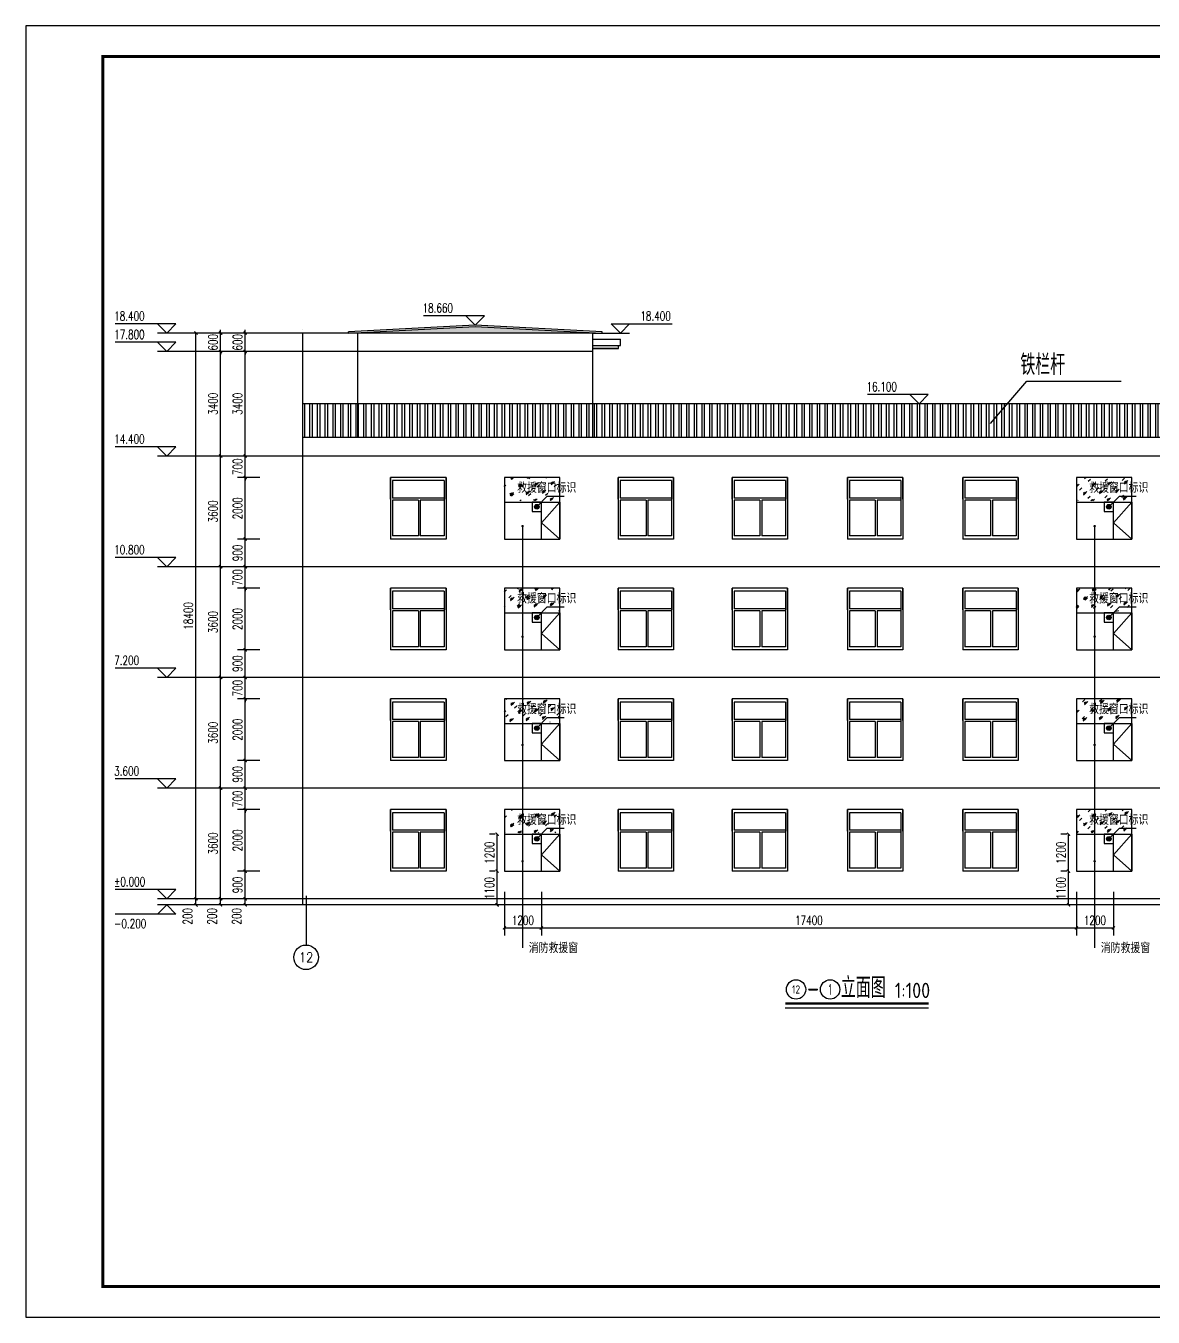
# Model space of a CAD drawing. Extents: x -522490 to 417652, y 450811 to 1108047.
# Drawn here: x 343352 to 380007, y 544707 to 586707 of the extents above; entities that cross this region are included whole.
import ezdxf
from ezdxf.enums import TextEntityAlignment as Align

# ---------------------------------------------------------------- set-up
doc = ezdxf.new("R2010")
doc.units = 0
doc.header["$LTSCALE"] = 1000
doc.header["$MEASUREMENT"] = 0
for name, color, linetype in [('AXIS', 3, 'Continuous'), ('AXIS_TEXT', 7, 'Continuous'), ('DIM_ELEV', 3, 'Continuous'), ('DIM_LEAD', 3, 'Continuous'), ('DIM_SYMB', 3, 'Continuous'), ('DOTE', 1, 'Continuous'), ('PUB_DIM', 3, 'Continuous'), ('PUB_TEXT', 7, 'Continuous'), ('PUB_TITLE', 4, 'Continuous')]:
    doc.layers.add(name, color=color, linetype=linetype)
doc.styles.add('_TCH_AXIS', font='COMPLEX', dxfattribs={"bigfont": 'GBCBIG'})
doc.styles.add('_TCH_DIM', font='SIMPLEX', dxfattribs={"bigfont": 'GBCBIG'})
doc.styles.add('_TCH_DIM_T3', font='SIMPLEX', dxfattribs={"width": 0.705882, "bigfont": 'GBCBIG'})
doc.styles.get("Standard").update_dxf_attribs({"font": 'gbenor.shx', "bigfont": 'gbcbig.shx'})
doc.dimstyles.new('_TCH_ARCH&&100', dxfattribs={"dimtxt": 297.5, "dimasz": 100, "dimexe": 250, "dimexo": 300, "dimgap": 100, "dimtad": 1, "dimdec": 0, "dimzin": 0, "dimdsep": 46, "dimtxsty": '_TCH_DIM_T3', "dimblk": 'ARCHTICK', "dimcen": 0.09, "dimclrt": 7, "dimazin": 2, "dimtfac": 1, "dimtdec": 0, "dimtix": 1, "dimtmove": 2, "dimatfit": 3, "dimfxl": 0, "dimtolj": 1, "dimtzin": 0, "dimarcsym": 0})

# ---------------------------------------------------------------- blocks, each defined once
blk = doc.blocks.new('1800c')
at = {"color": 4}
for p, q in [((254610, 94312), (256410, 94312)), ((254610, 94312), (254610, 92312)), ((254610, 93612), (254610, 94312)), ((254675, 94212), (256345, 94212)), ((254675, 94212), (254675, 92412)), ((256345, 94212), (256345, 93642)), ((256410, 94312), (256410, 92312)), ((256410, 93612), (256410, 94312)), ((254675, 93642), (256345, 93642)), ((254675, 93582), (255445, 93582)), ((255445, 93582), (255445, 92412)), ((255505, 93582), (256345, 93582)), ((255505, 93582), (255505, 92412)), ((256345, 93582), (256345, 92412)), ((254675, 92412), (255445, 92412)), ((255505, 92412), (256345, 92412)), ((254610, 92312), (256410, 92312))]:
    blk.add_line(p, q, dxfattribs=at)
blk = doc.blocks.new('UO9')
h = blk.add_hatch()
h.set_pattern_fill('玻璃1', color=256, scale=50, style=0)
h.set_pattern_definition([(45, (703483.34, 716934.87), (-244.9418, 244.9418), [112, -288]), (45, (703531.34, 716954.87), (-244.9418, 244.9418), [48, -352]), (45, (703483.34, 716954.87), (-244.9418, 244.9418), [80, -320]), (45, (703507.34, 716934.87), (268.70058, -268.70058), [100, -300]), (45, (703483.34, 716914.87), (-244.9418, 244.9418), [160, -240]), (45, (703483.34, 716974.87), (-244.9418, 244.9418), [40, -360])])
h.paths.add_polyline_path([(383648, 537281), (381848, 537281), (381848, 537152), (381848, 536981), (381848, 536531), (383648, 536531)])
h = blk.add_hatch(color=256)
edge = h.paths.add_edge_path()
edge.add_arc((382900, 536331), 75, 0, 360)
h = blk.add_hatch(color=256)
edge = h.paths.add_edge_path()
edge.add_arc((382900, 536331), 75, 0, 360)
for p, q in [((381848, 536481), (383648, 536481)), ((383048, 535281), (383048, 536481)), ((383648, 536481), (383648, 535281))]:
    blk.add_line(p, q)
for points in [[(381848, 537281), (381848, 535281), (383648, 535281), (383648, 537281), (381848, 537281)], [(382750, 536481), (382750, 536181), (383050, 536181), (383050, 536481), (382750, 536481)], [(382750, 536481), (382750, 536181), (383050, 536181), (383050, 536481), (382750, 536481)], [(383648, 536481), (383048, 535806), (383648, 535281)]]:
    blk.add_lwpolyline(points)
blk.add_circle((382900, 536331), 75)
blk.add_circle((382900, 536331), 75)
at = {"layer": 'DIM_LEAD', "const_width": 20}
blk.add_lwpolyline([(382922, 536313, 1), (382936, 536327, 1)], format="xyb", close=True, dxfattribs=at)
blk = doc.blocks.new('_ArchTick')
at = {"color": 0, "linetype": 'ByBlock', "const_width": 0.4}
blk.add_lwpolyline([(-0.5, -0.5), (0.5, 0.5)], dxfattribs=at)
blk = doc.blocks.new('*D104')
at = {"layer": 'Defpoints', "color": 0}
for p in [(377257, 560415), (377496, 560415), (377496, 559215)]:
    blk.add_point(p, dxfattribs=at)
at = {"layer": 'PUB_DIM', "color": 0, "lineweight": -2}
for p, q in [((377196, 560415), (377007, 560415)), ((377257, 559215), (377257, 560415)), ((377196, 559215), (377007, 559215))]:
    blk.add_line(p, q, dxfattribs=at)
at = {"layer": 'PUB_DIM', "color": 0, "lineweight": -2, "xscale": 100, "yscale": 100, "zscale": 100}
for p, rotation in [((377257, 560415), 90), ((377257, 559215), 270)]:
    blk.add_blockref('_ArchTick', p, dxfattribs=dict(at, rotation=rotation))
at = {"layer": 'PUB_DIM', "color": 7, "insert": (377008, 559815), "char_height": 297.5, "attachment_point": 5, "rotation": 90, "style": '_TCH_DIM_T3'}
blk.add_mtext('\\A1;1200', dxfattribs=at)
blk = doc.blocks.new('*D105')
at = {"layer": 'Defpoints', "color": 0}
for p in [(377257, 559215), (377496, 559215), (377496, 558115)]:
    blk.add_point(p, dxfattribs=at)
at = {"layer": 'PUB_DIM', "color": 0, "lineweight": -2}
for p, q in [((377196, 559215), (377007, 559215)), ((377257, 558115), (377257, 559215)), ((377196, 558115), (377007, 558115))]:
    blk.add_line(p, q, dxfattribs=at)
at = {"layer": 'PUB_DIM', "color": 0, "lineweight": -2, "xscale": 100, "yscale": 100, "zscale": 100}
for p, rotation in [((377257, 559215), 90), ((377257, 558115), 270)]:
    blk.add_blockref('_ArchTick', p, dxfattribs=dict(at, rotation=rotation))
at = {"layer": 'PUB_DIM', "color": 7, "insert": (377008, 558665), "char_height": 297.5, "attachment_point": 5, "rotation": 90, "style": '_TCH_DIM_T3'}
blk.add_mtext('\\A1;1100', dxfattribs=at)
blk = doc.blocks.new('*D106')
at = {"layer": 'Defpoints', "color": 0}
for p in [(358676, 560415), (358914, 560415), (358914, 559215)]:
    blk.add_point(p, dxfattribs=at)
at = {"layer": 'PUB_DIM', "color": 0, "lineweight": -2}
for p, q in [((358614, 560415), (358426, 560415)), ((358676, 559215), (358676, 560415)), ((358614, 559215), (358426, 559215))]:
    blk.add_line(p, q, dxfattribs=at)
at = {"layer": 'PUB_DIM', "color": 0, "lineweight": -2, "xscale": 100, "yscale": 100, "zscale": 100}
for p, rotation in [((358676, 560415), 90), ((358676, 559215), 270)]:
    blk.add_blockref('_ArchTick', p, dxfattribs=dict(at, rotation=rotation))
at = {"layer": 'PUB_DIM', "color": 7, "insert": (358427, 559815), "char_height": 297.5, "attachment_point": 5, "rotation": 90, "style": '_TCH_DIM_T3'}
blk.add_mtext('\\A1;1200', dxfattribs=at)
blk = doc.blocks.new('*D107')
at = {"layer": 'Defpoints', "color": 0}
for p in [(358676, 559215), (358914, 559215), (358914, 558115)]:
    blk.add_point(p, dxfattribs=at)
at = {"layer": 'PUB_DIM', "color": 0, "lineweight": -2}
for p, q in [((358614, 559215), (358426, 559215)), ((358676, 558115), (358676, 559215)), ((358614, 558115), (358426, 558115))]:
    blk.add_line(p, q, dxfattribs=at)
at = {"layer": 'PUB_DIM', "color": 0, "lineweight": -2, "xscale": 100, "yscale": 100, "zscale": 100}
for p, rotation in [((358676, 559215), 90), ((358676, 558115), 270)]:
    blk.add_blockref('_ArchTick', p, dxfattribs=dict(at, rotation=rotation))
at = {"layer": 'PUB_DIM', "color": 7, "insert": (358427, 558665), "char_height": 297.5, "attachment_point": 5, "rotation": 90, "style": '_TCH_DIM_T3'}
blk.add_mtext('\\A1;1100', dxfattribs=at)
blk = doc.blocks.new('*D108')
at = {"layer": 'Defpoints', "color": 0}
for p in [(358914, 558840), (360114, 558840), (360114, 557367)]:
    blk.add_point(p, dxfattribs=at)
at = {"layer": 'PUB_DIM', "color": 0, "lineweight": -2}
for p, q in [((358914, 558540), (358914, 557117)), ((360114, 558540), (360114, 557117)), ((358914, 557367), (360114, 557367))]:
    blk.add_line(p, q, dxfattribs=at)
at = {"layer": 'PUB_DIM', "color": 0, "lineweight": -2, "xscale": 100, "yscale": 100, "zscale": 100, "rotation": 180}
blk.add_blockref('_ArchTick', (358914, 557367), dxfattribs=at)
at = {"layer": 'PUB_DIM', "color": 0, "lineweight": -2, "xscale": 100, "yscale": 100, "zscale": 100}
blk.add_blockref('_ArchTick', (360114, 557367), dxfattribs=at)
at = {"layer": 'PUB_DIM', "color": 7, "insert": (359514, 557615), "char_height": 297.5, "attachment_point": 5, "style": '_TCH_DIM_T3'}
blk.add_mtext('\\A1;1200', dxfattribs=at)
blk = doc.blocks.new('*D109')
at = {"layer": 'Defpoints', "color": 0}
for p in [(360114, 558840), (377514, 558840), (377514, 557367)]:
    blk.add_point(p, dxfattribs=at)
at = {"layer": 'PUB_DIM', "color": 0, "lineweight": -2}
for p, q in [((360114, 558540), (360114, 557117)), ((377514, 558540), (377514, 557117)), ((360114, 557367), (377514, 557367))]:
    blk.add_line(p, q, dxfattribs=at)
at = {"layer": 'PUB_DIM', "color": 0, "lineweight": -2, "xscale": 100, "yscale": 100, "zscale": 100, "rotation": 180}
blk.add_blockref('_ArchTick', (360114, 557367), dxfattribs=at)
at = {"layer": 'PUB_DIM', "color": 0, "lineweight": -2, "xscale": 100, "yscale": 100, "zscale": 100}
blk.add_blockref('_ArchTick', (377514, 557367), dxfattribs=at)
at = {"layer": 'PUB_DIM', "color": 7, "insert": (368814, 557615), "char_height": 297.5, "attachment_point": 5, "style": '_TCH_DIM_T3'}
blk.add_mtext('\\A1;17400', dxfattribs=at)
blk = doc.blocks.new('*D110')
at = {"layer": 'Defpoints', "color": 0}
for p in [(377514, 558840), (378714, 558840), (378714, 557367)]:
    blk.add_point(p, dxfattribs=at)
at = {"layer": 'PUB_DIM', "color": 0, "lineweight": -2}
for p, q in [((377514, 558540), (377514, 557117)), ((378714, 558540), (378714, 557117)), ((377514, 557367), (378714, 557367))]:
    blk.add_line(p, q, dxfattribs=at)
at = {"layer": 'PUB_DIM', "color": 0, "lineweight": -2, "xscale": 100, "yscale": 100, "zscale": 100, "rotation": 180}
blk.add_blockref('_ArchTick', (377514, 557367), dxfattribs=at)
at = {"layer": 'PUB_DIM', "color": 0, "lineweight": -2, "xscale": 100, "yscale": 100, "zscale": 100}
blk.add_blockref('_ArchTick', (378714, 557367), dxfattribs=at)
at = {"layer": 'PUB_DIM', "color": 7, "insert": (378114, 557615), "char_height": 297.5, "attachment_point": 5, "style": '_TCH_DIM_T3'}
blk.add_mtext('\\A1;1200', dxfattribs=at)
blk = doc.blocks.new('*D227')
at = {"layer": 'Defpoints', "color": 0}
for p in [(350485, 558315), (351265, 558315), (351265, 558115)]:
    blk.add_point(p, dxfattribs=at)
at = {"layer": 'PUB_DIM', "color": 0, "lineweight": -2}
for p, q in [((350965, 558315), (350235, 558315)), ((350485, 558115), (350485, 558315)), ((350965, 558115), (350235, 558115))]:
    blk.add_line(p, q, dxfattribs=at)
at = {"layer": 'PUB_DIM', "color": 0, "lineweight": -2, "xscale": 100, "yscale": 100, "zscale": 100}
for p, rotation in [((350485, 558315), 90), ((350485, 558115), 270)]:
    blk.add_blockref('_ArchTick', p, dxfattribs=dict(at, rotation=rotation))
at = {"layer": 'PUB_DIM', "color": 7, "insert": (350210, 557745), "char_height": 297.5, "attachment_point": 5, "rotation": 90, "style": '_TCH_DIM_T3'}
blk.add_mtext('\\A1;200', dxfattribs=at)
blk = doc.blocks.new('*D228')
at = {"layer": 'Defpoints', "color": 0}
for p in [(350485, 559215), (351265, 559215), (351265, 558315)]:
    blk.add_point(p, dxfattribs=at)
at = {"layer": 'PUB_DIM', "color": 0, "lineweight": -2}
for p, q in [((350965, 559215), (350235, 559215)), ((350485, 558315), (350485, 559215)), ((350965, 558315), (350235, 558315))]:
    blk.add_line(p, q, dxfattribs=at)
at = {"layer": 'PUB_DIM', "color": 0, "lineweight": -2, "xscale": 100, "yscale": 100, "zscale": 100}
for p, rotation in [((350485, 559215), 90), ((350485, 558315), 270)]:
    blk.add_blockref('_ArchTick', p, dxfattribs=dict(at, rotation=rotation))
at = {"layer": 'PUB_DIM', "color": 7, "insert": (350236, 558765), "char_height": 297.5, "attachment_point": 5, "rotation": 90, "style": '_TCH_DIM_T3'}
blk.add_mtext('\\A1;900', dxfattribs=at)
blk = doc.blocks.new('*D229')
at = {"layer": 'Defpoints', "color": 0}
for p in [(350485, 561215), (351265, 561215), (351265, 559215)]:
    blk.add_point(p, dxfattribs=at)
at = {"layer": 'PUB_DIM', "color": 0, "lineweight": -2}
for p, q in [((350965, 561215), (350235, 561215)), ((350485, 559215), (350485, 561215)), ((350965, 559215), (350235, 559215))]:
    blk.add_line(p, q, dxfattribs=at)
at = {"layer": 'PUB_DIM', "color": 0, "lineweight": -2, "xscale": 100, "yscale": 100, "zscale": 100}
for p, rotation in [((350485, 561215), 90), ((350485, 559215), 270)]:
    blk.add_blockref('_ArchTick', p, dxfattribs=dict(at, rotation=rotation))
at = {"layer": 'PUB_DIM', "color": 7, "insert": (350236, 560215), "char_height": 297.5, "attachment_point": 5, "rotation": 90, "style": '_TCH_DIM_T3'}
blk.add_mtext('\\A1;2000', dxfattribs=at)
blk = doc.blocks.new('*D230')
at = {"layer": 'Defpoints', "color": 0}
for p in [(350485, 561915), (351265, 561915), (351265, 561215)]:
    blk.add_point(p, dxfattribs=at)
at = {"layer": 'PUB_DIM', "color": 0, "lineweight": -2}
for p, q in [((350485, 561915), (350485, 562015)), ((350965, 561915), (350235, 561915)), ((350485, 561215), (350485, 561915)), ((350965, 561215), (350235, 561215)), ((350485, 561215), (350485, 561115))]:
    blk.add_line(p, q, dxfattribs=at)
at = {"layer": 'PUB_DIM', "color": 0, "lineweight": -2, "xscale": 100, "yscale": 100, "zscale": 100}
for p, rotation in [((350485, 561915), 270), ((350485, 561215), 90)]:
    blk.add_blockref('_ArchTick', p, dxfattribs=dict(at, rotation=rotation))
at = {"layer": 'PUB_DIM', "color": 7, "insert": (350236, 561565), "char_height": 297.5, "attachment_point": 5, "rotation": 90, "style": '_TCH_DIM_T3'}
blk.add_mtext('\\A1;700', dxfattribs=at)
blk = doc.blocks.new('*D231')
at = {"layer": 'Defpoints', "color": 0}
for p in [(350485, 562815), (351265, 562815), (351265, 561915)]:
    blk.add_point(p, dxfattribs=at)
at = {"layer": 'PUB_DIM', "color": 0, "lineweight": -2}
for p, q in [((350965, 562815), (350235, 562815)), ((350485, 561915), (350485, 562815)), ((350965, 561915), (350235, 561915))]:
    blk.add_line(p, q, dxfattribs=at)
at = {"layer": 'PUB_DIM', "color": 0, "lineweight": -2, "xscale": 100, "yscale": 100, "zscale": 100}
for p, rotation in [((350485, 562815), 90), ((350485, 561915), 270)]:
    blk.add_blockref('_ArchTick', p, dxfattribs=dict(at, rotation=rotation))
at = {"layer": 'PUB_DIM', "color": 7, "insert": (350236, 562365), "char_height": 297.5, "attachment_point": 5, "rotation": 90, "style": '_TCH_DIM_T3'}
blk.add_mtext('\\A1;900', dxfattribs=at)
blk = doc.blocks.new('*D232')
at = {"layer": 'Defpoints', "color": 0}
for p in [(350485, 564815), (351265, 564815), (351265, 562815)]:
    blk.add_point(p, dxfattribs=at)
at = {"layer": 'PUB_DIM', "color": 0, "lineweight": -2}
for p, q in [((350965, 564815), (350235, 564815)), ((350485, 562815), (350485, 564815)), ((350965, 562815), (350235, 562815))]:
    blk.add_line(p, q, dxfattribs=at)
at = {"layer": 'PUB_DIM', "color": 0, "lineweight": -2, "xscale": 100, "yscale": 100, "zscale": 100}
for p, rotation in [((350485, 564815), 90), ((350485, 562815), 270)]:
    blk.add_blockref('_ArchTick', p, dxfattribs=dict(at, rotation=rotation))
at = {"layer": 'PUB_DIM', "color": 7, "insert": (350236, 563815), "char_height": 297.5, "attachment_point": 5, "rotation": 90, "style": '_TCH_DIM_T3'}
blk.add_mtext('\\A1;2000', dxfattribs=at)
blk = doc.blocks.new('*D233')
at = {"layer": 'Defpoints', "color": 0}
for p in [(350485, 565515), (351265, 565515), (351265, 564815)]:
    blk.add_point(p, dxfattribs=at)
at = {"layer": 'PUB_DIM', "color": 0, "lineweight": -2}
for p, q in [((350965, 565515), (350235, 565515)), ((350485, 565515), (350485, 565615)), ((350485, 564815), (350485, 565515)), ((350965, 564815), (350235, 564815)), ((350485, 564815), (350485, 564715))]:
    blk.add_line(p, q, dxfattribs=at)
at = {"layer": 'PUB_DIM', "color": 0, "lineweight": -2, "xscale": 100, "yscale": 100, "zscale": 100}
for p, rotation in [((350485, 565515), 270), ((350485, 564815), 90)]:
    blk.add_blockref('_ArchTick', p, dxfattribs=dict(at, rotation=rotation))
at = {"layer": 'PUB_DIM', "color": 7, "insert": (350236, 565165), "char_height": 297.5, "attachment_point": 5, "rotation": 90, "style": '_TCH_DIM_T3'}
blk.add_mtext('\\A1;700', dxfattribs=at)
blk = doc.blocks.new('*D234')
at = {"layer": 'Defpoints', "color": 0}
for p in [(350485, 566415), (351265, 566415), (351265, 565515)]:
    blk.add_point(p, dxfattribs=at)
at = {"layer": 'PUB_DIM', "color": 0, "lineweight": -2}
for p, q in [((350965, 566415), (350235, 566415)), ((350485, 565515), (350485, 566415)), ((350965, 565515), (350235, 565515))]:
    blk.add_line(p, q, dxfattribs=at)
at = {"layer": 'PUB_DIM', "color": 0, "lineweight": -2, "xscale": 100, "yscale": 100, "zscale": 100}
for p, rotation in [((350485, 566415), 90), ((350485, 565515), 270)]:
    blk.add_blockref('_ArchTick', p, dxfattribs=dict(at, rotation=rotation))
at = {"layer": 'PUB_DIM', "color": 7, "insert": (350236, 565965), "char_height": 297.5, "attachment_point": 5, "rotation": 90, "style": '_TCH_DIM_T3'}
blk.add_mtext('\\A1;900', dxfattribs=at)
blk = doc.blocks.new('*D235')
at = {"layer": 'Defpoints', "color": 0}
for p in [(350485, 568415), (351265, 568415), (351265, 566415)]:
    blk.add_point(p, dxfattribs=at)
at = {"layer": 'PUB_DIM', "color": 0, "lineweight": -2}
for p, q in [((350965, 568415), (350235, 568415)), ((350485, 566415), (350485, 568415)), ((350965, 566415), (350235, 566415))]:
    blk.add_line(p, q, dxfattribs=at)
at = {"layer": 'PUB_DIM', "color": 0, "lineweight": -2, "xscale": 100, "yscale": 100, "zscale": 100}
for p, rotation in [((350485, 568415), 90), ((350485, 566415), 270)]:
    blk.add_blockref('_ArchTick', p, dxfattribs=dict(at, rotation=rotation))
at = {"layer": 'PUB_DIM', "color": 7, "insert": (350236, 567415), "char_height": 297.5, "attachment_point": 5, "rotation": 90, "style": '_TCH_DIM_T3'}
blk.add_mtext('\\A1;2000', dxfattribs=at)
blk = doc.blocks.new('*D236')
at = {"layer": 'Defpoints', "color": 0}
for p in [(350485, 569115), (351265, 569115), (351265, 568415)]:
    blk.add_point(p, dxfattribs=at)
at = {"layer": 'PUB_DIM', "color": 0, "lineweight": -2}
for p, q in [((350965, 569115), (350235, 569115)), ((350485, 569115), (350485, 569215)), ((350485, 568415), (350485, 569115)), ((350965, 568415), (350235, 568415)), ((350485, 568415), (350485, 568315))]:
    blk.add_line(p, q, dxfattribs=at)
at = {"layer": 'PUB_DIM', "color": 0, "lineweight": -2, "xscale": 100, "yscale": 100, "zscale": 100}
for p, rotation in [((350485, 569115), 270), ((350485, 568415), 90)]:
    blk.add_blockref('_ArchTick', p, dxfattribs=dict(at, rotation=rotation))
at = {"layer": 'PUB_DIM', "color": 7, "insert": (350236, 568765), "char_height": 297.5, "attachment_point": 5, "rotation": 90, "style": '_TCH_DIM_T3'}
blk.add_mtext('\\A1;700', dxfattribs=at)
blk = doc.blocks.new('*D237')
at = {"layer": 'Defpoints', "color": 0}
for p in [(350485, 570015), (351265, 570015), (351265, 569115)]:
    blk.add_point(p, dxfattribs=at)
at = {"layer": 'PUB_DIM', "color": 0, "lineweight": -2}
for p, q in [((350965, 570015), (350235, 570015)), ((350485, 569115), (350485, 570015)), ((350965, 569115), (350235, 569115))]:
    blk.add_line(p, q, dxfattribs=at)
at = {"layer": 'PUB_DIM', "color": 0, "lineweight": -2, "xscale": 100, "yscale": 100, "zscale": 100}
for p, rotation in [((350485, 570015), 90), ((350485, 569115), 270)]:
    blk.add_blockref('_ArchTick', p, dxfattribs=dict(at, rotation=rotation))
at = {"layer": 'PUB_DIM', "color": 7, "insert": (350236, 569565), "char_height": 297.5, "attachment_point": 5, "rotation": 90, "style": '_TCH_DIM_T3'}
blk.add_mtext('\\A1;900', dxfattribs=at)
blk = doc.blocks.new('*D238')
at = {"layer": 'Defpoints', "color": 0}
for p in [(350485, 572015), (351265, 572015), (351265, 570015)]:
    blk.add_point(p, dxfattribs=at)
at = {"layer": 'PUB_DIM', "color": 0, "lineweight": -2}
for p, q in [((350965, 572015), (350235, 572015)), ((350485, 570015), (350485, 572015)), ((350965, 570015), (350235, 570015))]:
    blk.add_line(p, q, dxfattribs=at)
at = {"layer": 'PUB_DIM', "color": 0, "lineweight": -2, "xscale": 100, "yscale": 100, "zscale": 100}
for p, rotation in [((350485, 572015), 90), ((350485, 570015), 270)]:
    blk.add_blockref('_ArchTick', p, dxfattribs=dict(at, rotation=rotation))
at = {"layer": 'PUB_DIM', "color": 7, "insert": (350236, 571015), "char_height": 297.5, "attachment_point": 5, "rotation": 90, "style": '_TCH_DIM_T3'}
blk.add_mtext('\\A1;2000', dxfattribs=at)
blk = doc.blocks.new('*D239')
at = {"layer": 'Defpoints', "color": 0}
for p in [(350485, 572715), (351265, 572715), (351265, 572015)]:
    blk.add_point(p, dxfattribs=at)
at = {"layer": 'PUB_DIM', "color": 0, "lineweight": -2}
for p, q in [((350965, 572715), (350235, 572715)), ((350485, 572715), (350485, 572815)), ((350485, 572015), (350485, 572715)), ((350965, 572015), (350235, 572015)), ((350485, 572015), (350485, 571915))]:
    blk.add_line(p, q, dxfattribs=at)
at = {"layer": 'PUB_DIM', "color": 0, "lineweight": -2, "xscale": 100, "yscale": 100, "zscale": 100}
for p, rotation in [((350485, 572715), 270), ((350485, 572015), 90)]:
    blk.add_blockref('_ArchTick', p, dxfattribs=dict(at, rotation=rotation))
at = {"layer": 'PUB_DIM', "color": 7, "insert": (350236, 572365), "char_height": 297.5, "attachment_point": 5, "rotation": 90, "style": '_TCH_DIM_T3'}
blk.add_mtext('\\A1;700', dxfattribs=at)
blk = doc.blocks.new('*D240')
at = {"layer": 'Defpoints', "color": 0}
for p in [(350485, 576115), (351265, 576115), (351265, 572715)]:
    blk.add_point(p, dxfattribs=at)
at = {"layer": 'PUB_DIM', "color": 0, "lineweight": -2}
for p, q in [((350965, 576115), (350235, 576115)), ((350485, 572715), (350485, 576115)), ((350965, 572715), (350235, 572715))]:
    blk.add_line(p, q, dxfattribs=at)
at = {"layer": 'PUB_DIM', "color": 0, "lineweight": -2, "xscale": 100, "yscale": 100, "zscale": 100}
for p, rotation in [((350485, 576115), 90), ((350485, 572715), 270)]:
    blk.add_blockref('_ArchTick', p, dxfattribs=dict(at, rotation=rotation))
at = {"layer": 'PUB_DIM', "color": 7, "insert": (350236, 574415), "char_height": 297.5, "attachment_point": 5, "rotation": 90, "style": '_TCH_DIM_T3'}
blk.add_mtext('\\A1;3400', dxfattribs=at)
blk = doc.blocks.new('*D241')
at = {"layer": 'Defpoints', "color": 0}
for p in [(350485, 576715), (351265, 576715), (351265, 576115)]:
    blk.add_point(p, dxfattribs=at)
at = {"layer": 'PUB_DIM', "color": 0, "lineweight": -2}
for p, q in [((350965, 576715), (350235, 576715)), ((350485, 576715), (350485, 576815)), ((350485, 576115), (350485, 576715)), ((350965, 576115), (350235, 576115)), ((350485, 576115), (350485, 576015))]:
    blk.add_line(p, q, dxfattribs=at)
at = {"layer": 'PUB_DIM', "color": 0, "lineweight": -2, "xscale": 100, "yscale": 100, "zscale": 100}
for p, rotation in [((350485, 576715), 270), ((350485, 576115), 90)]:
    blk.add_blockref('_ArchTick', p, dxfattribs=dict(at, rotation=rotation))
at = {"layer": 'PUB_DIM', "color": 7, "insert": (350236, 576415), "char_height": 297.5, "attachment_point": 5, "rotation": 90, "style": '_TCH_DIM_T3'}
blk.add_mtext('\\A1;600', dxfattribs=at)
blk = doc.blocks.new('*D856')
at = {"layer": 'Defpoints', "color": 0}
for p in [(348885, 558315), (350465, 558315), (350465, 558115)]:
    blk.add_point(p, dxfattribs=at)
at = {"layer": 'PUB_DIM', "color": 0, "lineweight": -2}
for p, q in [((350165, 558315), (348635, 558315)), ((348885, 558115), (348885, 558315)), ((350165, 558115), (348635, 558115))]:
    blk.add_line(p, q, dxfattribs=at)
at = {"layer": 'PUB_DIM', "color": 0, "lineweight": -2, "xscale": 100, "yscale": 100, "zscale": 100}
for p, rotation in [((348885, 558315), 90), ((348885, 558115), 270)]:
    blk.add_blockref('_ArchTick', p, dxfattribs=dict(at, rotation=rotation))
at = {"layer": 'PUB_DIM', "color": 7, "insert": (348610, 557745), "char_height": 297.5, "attachment_point": 5, "rotation": 90, "style": '_TCH_DIM_T3'}
blk.add_mtext('\\A1;200', dxfattribs=at)
blk = doc.blocks.new('*D857')
at = {"layer": 'Defpoints', "color": 0}
for p in [(348885, 576715), (350465, 576715), (350465, 558315)]:
    blk.add_point(p, dxfattribs=at)
at = {"layer": 'PUB_DIM', "color": 0, "lineweight": -2}
for p, q in [((350165, 576715), (348635, 576715)), ((348885, 558315), (348885, 576715)), ((350165, 558315), (348635, 558315))]:
    blk.add_line(p, q, dxfattribs=at)
at = {"layer": 'PUB_DIM', "color": 0, "lineweight": -2, "xscale": 100, "yscale": 100, "zscale": 100}
for p, rotation in [((348885, 576715), 90), ((348885, 558315), 270)]:
    blk.add_blockref('_ArchTick', p, dxfattribs=dict(at, rotation=rotation))
at = {"layer": 'PUB_DIM', "color": 7, "insert": (348636, 567515), "char_height": 297.5, "attachment_point": 5, "rotation": 90, "style": '_TCH_DIM_T3'}
blk.add_mtext('\\A1;18400', dxfattribs=at)
blk = doc.blocks.new('*D858')
at = {"layer": 'Defpoints', "color": 0}
for p in [(349685, 558315), (351265, 558315), (351265, 558115)]:
    blk.add_point(p, dxfattribs=at)
at = {"layer": 'PUB_DIM', "color": 0, "lineweight": -2}
for p, q in [((350965, 558315), (349435, 558315)), ((349685, 558115), (349685, 558315)), ((350965, 558115), (349435, 558115))]:
    blk.add_line(p, q, dxfattribs=at)
at = {"layer": 'PUB_DIM', "color": 0, "lineweight": -2, "xscale": 100, "yscale": 100, "zscale": 100}
for p, rotation in [((349685, 558315), 90), ((349685, 558115), 270)]:
    blk.add_blockref('_ArchTick', p, dxfattribs=dict(at, rotation=rotation))
at = {"layer": 'PUB_DIM', "color": 7, "insert": (349410, 557745), "char_height": 297.5, "attachment_point": 5, "rotation": 90, "style": '_TCH_DIM_T3'}
blk.add_mtext('\\A1;200', dxfattribs=at)
blk = doc.blocks.new('*D859')
at = {"layer": 'Defpoints', "color": 0}
for p in [(349685, 561915), (351265, 561915), (351265, 558315)]:
    blk.add_point(p, dxfattribs=at)
at = {"layer": 'PUB_DIM', "color": 0, "lineweight": -2}
for p, q in [((350965, 561915), (349435, 561915)), ((349685, 558315), (349685, 561915)), ((350965, 558315), (349435, 558315))]:
    blk.add_line(p, q, dxfattribs=at)
at = {"layer": 'PUB_DIM', "color": 0, "lineweight": -2, "xscale": 100, "yscale": 100, "zscale": 100}
for p, rotation in [((349685, 561915), 90), ((349685, 558315), 270)]:
    blk.add_blockref('_ArchTick', p, dxfattribs=dict(at, rotation=rotation))
at = {"layer": 'PUB_DIM', "color": 7, "insert": (349436, 560115), "char_height": 297.5, "attachment_point": 5, "rotation": 90, "style": '_TCH_DIM_T3'}
blk.add_mtext('\\A1;3600', dxfattribs=at)
blk = doc.blocks.new('*D860')
at = {"layer": 'Defpoints', "color": 0}
for p in [(349685, 565515), (351265, 565515), (351265, 561915)]:
    blk.add_point(p, dxfattribs=at)
at = {"layer": 'PUB_DIM', "color": 0, "lineweight": -2}
for p, q in [((350965, 565515), (349435, 565515)), ((349685, 561915), (349685, 565515)), ((350965, 561915), (349435, 561915))]:
    blk.add_line(p, q, dxfattribs=at)
at = {"layer": 'PUB_DIM', "color": 0, "lineweight": -2, "xscale": 100, "yscale": 100, "zscale": 100}
for p, rotation in [((349685, 565515), 90), ((349685, 561915), 270)]:
    blk.add_blockref('_ArchTick', p, dxfattribs=dict(at, rotation=rotation))
at = {"layer": 'PUB_DIM', "color": 7, "insert": (349436, 563715), "char_height": 297.5, "attachment_point": 5, "rotation": 90, "style": '_TCH_DIM_T3'}
blk.add_mtext('\\A1;3600', dxfattribs=at)
blk = doc.blocks.new('*D861')
at = {"layer": 'Defpoints', "color": 0}
for p in [(349685, 569115), (351265, 569115), (351265, 565515)]:
    blk.add_point(p, dxfattribs=at)
at = {"layer": 'PUB_DIM', "color": 0, "lineweight": -2}
for p, q in [((350965, 569115), (349435, 569115)), ((349685, 565515), (349685, 569115)), ((350965, 565515), (349435, 565515))]:
    blk.add_line(p, q, dxfattribs=at)
at = {"layer": 'PUB_DIM', "color": 0, "lineweight": -2, "xscale": 100, "yscale": 100, "zscale": 100}
for p, rotation in [((349685, 569115), 90), ((349685, 565515), 270)]:
    blk.add_blockref('_ArchTick', p, dxfattribs=dict(at, rotation=rotation))
at = {"layer": 'PUB_DIM', "color": 7, "insert": (349436, 567315), "char_height": 297.5, "attachment_point": 5, "rotation": 90, "style": '_TCH_DIM_T3'}
blk.add_mtext('\\A1;3600', dxfattribs=at)
blk = doc.blocks.new('*D862')
at = {"layer": 'Defpoints', "color": 0}
for p in [(349685, 572715), (351265, 572715), (351265, 569115)]:
    blk.add_point(p, dxfattribs=at)
at = {"layer": 'PUB_DIM', "color": 0, "lineweight": -2}
for p, q in [((350965, 572715), (349435, 572715)), ((349685, 569115), (349685, 572715)), ((350965, 569115), (349435, 569115))]:
    blk.add_line(p, q, dxfattribs=at)
at = {"layer": 'PUB_DIM', "color": 0, "lineweight": -2, "xscale": 100, "yscale": 100, "zscale": 100}
for p, rotation in [((349685, 572715), 90), ((349685, 569115), 270)]:
    blk.add_blockref('_ArchTick', p, dxfattribs=dict(at, rotation=rotation))
at = {"layer": 'PUB_DIM', "color": 7, "insert": (349436, 570915), "char_height": 297.5, "attachment_point": 5, "rotation": 90, "style": '_TCH_DIM_T3'}
blk.add_mtext('\\A1;3600', dxfattribs=at)
blk = doc.blocks.new('*D863')
at = {"layer": 'Defpoints', "color": 0}
for p in [(349685, 576115), (351265, 576115), (351265, 572715)]:
    blk.add_point(p, dxfattribs=at)
at = {"layer": 'PUB_DIM', "color": 0, "lineweight": -2}
for p, q in [((350965, 576115), (349435, 576115)), ((349685, 572715), (349685, 576115)), ((350965, 572715), (349435, 572715))]:
    blk.add_line(p, q, dxfattribs=at)
at = {"layer": 'PUB_DIM', "color": 0, "lineweight": -2, "xscale": 100, "yscale": 100, "zscale": 100}
for p, rotation in [((349685, 576115), 90), ((349685, 572715), 270)]:
    blk.add_blockref('_ArchTick', p, dxfattribs=dict(at, rotation=rotation))
at = {"layer": 'PUB_DIM', "color": 7, "insert": (349436, 574415), "char_height": 297.5, "attachment_point": 5, "rotation": 90, "style": '_TCH_DIM_T3'}
blk.add_mtext('\\A1;3400', dxfattribs=at)
blk = doc.blocks.new('*D864')
at = {"layer": 'Defpoints', "color": 0}
for p in [(349685, 576715), (351265, 576715), (351265, 576115)]:
    blk.add_point(p, dxfattribs=at)
at = {"layer": 'PUB_DIM', "color": 0, "lineweight": -2}
for p, q in [((350965, 576715), (349435, 576715)), ((349685, 576715), (349685, 576815)), ((349685, 576115), (349685, 576715)), ((350965, 576115), (349435, 576115)), ((349685, 576115), (349685, 576015))]:
    blk.add_line(p, q, dxfattribs=at)
at = {"layer": 'PUB_DIM', "color": 0, "lineweight": -2, "xscale": 100, "yscale": 100, "zscale": 100}
for p, rotation in [((349685, 576715), 270), ((349685, 576115), 90)]:
    blk.add_blockref('_ArchTick', p, dxfattribs=dict(at, rotation=rotation))
at = {"layer": 'PUB_DIM', "color": 7, "insert": (349436, 576415), "char_height": 297.5, "attachment_point": 5, "rotation": 90, "style": '_TCH_DIM_T3'}
blk.add_mtext('\\A1;600', dxfattribs=at)

msp = doc.modelspace()

# ---------------------------------------------------------------- hatches: boundary and pattern name
h = msp.add_hatch()
h.set_pattern_fill('弯瓦屋面', color=253, scale=50, style=0)
h.set_pattern_definition([(180, (651614.95, 637713.84), (-100, 100), [20, -80]), (135, (651574.946, 637723.84), (-1e-14, 100), [28.28427, -113.137085]), (90, (651554.95, 637743.84), (100, 100), [100]), (45, (651534.946, 637723.84), (100, 1e-14), [28.28427, -113.137085]), (153.434949, (651594.946, 637713.843), (-100, 8e-08), [22.36, -201.246798]), (206.565051, (651534.946, 637723.843), (-100, -8e-08), [22.36, -201.246798])])
h.paths.add_polyline_path([(361784.3, 576714.6), (357964.3, 576914.6), (354144.3, 576714.6)])
h = msp.add_hatch()
h.set_pattern_fill('金属', color=253, scale=100, angle=45, style=0)
h.set_pattern_definition([(90, (359090.13, 573789.32), (-250, 4e-14), []), (90, (359173.46, 573872.65), (-250, 4e-14), [])])
h.paths.add_polyline_path([(359984.3, 573314.6), (361784.3, 573314.6), (361784.3, 574414.6), (354144.3, 574414.6), (354144.3, 573314.6)])
h.paths.add_polyline_path([(354144.3, 573314.6), (354144.3, 574414.6), (352344.3, 574414.6), (352344.3, 573314.6)])
h.paths.add_polyline_path([(388034.3, 573314.6), (388034.3, 574414.6), (361784.3, 574414.6), (361784.3, 573314.6)])

# ---------------------------------------------------------------- linework, layer by layer
at = {"color": 5}
for p, q in [((353843.5, 576714.6), (352344.3, 576714.6)), ((357961.2, 576974.6), (353841.2, 576758.8)), ((353844.3, 576698.9), (353841.2, 576758.8)), ((357964.3, 576914.6), (353844.3, 576698.9)), ((354144.3, 573314.6), (354144.3, 576714.6)), ((362084.3, 576698.9), (357964.3, 576914.6)), ((362087.5, 576758.8), (357967.5, 576974.6)), ((362084.3, 576698.9), (362087.5, 576758.8)), ((361784.3, 576514.6), (362684.3, 576514.6)), ((361784.3, 576514.6), (362684.3, 576514.6)), ((361784.3, 576514.6), (362684.3, 576514.6)), ((361784.3, 576314.6), (362684.3, 576314.6)), ((362624.3, 576214.6), (362624.3, 576314.6)), ((362684.3, 576314.6), (362684.3, 576514.6)), ((362584.3, 576214.6), (361784.3, 576214.6)), ((362484.3, 576214.6), (361784.3, 576214.6)), ((362584.3, 576214.6), (361784.3, 576214.6)), ((362484.3, 576214.6), (361784.3, 576214.6)), ((361784.3, 576214.6), (362624.3, 576214.6)), ((359984.3, 573314.6), (352344.3, 573314.6))]:
    msp.add_line(p, q, dxfattribs=at)
msp.add_line((391043.5, 558114.6), (349638.9, 558114.6))
msp.add_lwpolyline([(352344.3, 576835.1), (352344.3, 576835.1)], close=True, dxfattribs=at)
for points in [[(352344.3, 576714.6), (352344.3, 558114.6)], [(361784.3, 573314.6), (361784.3, 576714.6), (354144.3, 576714.6)], [(388034.3, 573314.6), (359984.3, 573314.6), (359984.3, 573314.6)]]:
    msp.add_lwpolyline(points, dxfattribs=at)
for points in [[(352344.3, 576114.6), (352344.3, 572714.6)], [(374719.5, 573771.8), (375904.9, 575146.8), (378962.5, 575146.8)], [(389464.3, 573314.6), (389464.3, 574414.6), (352344.3, 574414.6), (352344.3, 573314.6)]]:
    msp.add_lwpolyline(points)
at = {"layer": 'AXIS'}
msp.add_line((352464.3, 558406.3), (352464.3, 556811.5), dxfattribs=at)
msp.add_circle((352464.3, 556411.5), 400, dxfattribs=at)
at = {"layer": 'DIM_ELEV'}
for p, q in [((358261.2, 577274.6), (356282.2, 577274.6)), ((357961.2, 576974.6), (357661.2, 577274.6)), ((357961.2, 576974.6), (358261.2, 577274.6)), ((348235, 577014.6), (346256, 577014.6)), ((347935, 576714.6), (347635, 577014.6)), ((348635, 576714.6), (347635, 576714.6)), ((347935, 576714.6), (348235, 577014.6)), ((361784.3, 576714.6), (362984.3, 576714.6)), ((362684.3, 576714.6), (362384.3, 577014.6)), ((362384.3, 577014.6), (364363.3, 577014.6)), ((362684.3, 576714.6), (362984.3, 577014.6)), ((348235, 576414.6), (346256, 576414.6)), ((347935, 576114.6), (347635, 576414.6)), ((347935, 576114.6), (348235, 576414.6)), ((349435, 576114.6), (347635, 576114.6)), ((372694.7, 574714.6), (370715.7, 574714.6)), ((372394.7, 574414.6), (372094.7, 574714.6)), ((372394.7, 574414.6), (372694.7, 574714.6)), ((373894.7, 574414.6), (372094.7, 574414.6)), ((348235, 573014.6), (346256, 573014.6)), ((347935, 572714.6), (347635, 573014.6)), ((347935, 572714.6), (348235, 573014.6)), ((349435, 572714.6), (347635, 572714.6)), ((348235, 569414.6), (346256, 569414.6)), ((347935, 569114.6), (347635, 569414.6)), ((349435, 569114.6), (347635, 569114.6)), ((347935, 569114.6), (348235, 569414.6)), ((348235, 565814.6), (346256, 565814.6)), ((347935, 565514.6), (347635, 565814.6)), ((347935, 565514.6), (348235, 565814.6)), ((349435, 565514.6), (347635, 565514.6)), ((348235, 562214.6), (346256, 562214.6)), ((347935, 561914.6), (347635, 562214.6)), ((347935, 561914.6), (348235, 562214.6)), ((349435, 561914.6), (347635, 561914.6)), ((348235, 558614.6), (346256, 558614.6)), ((347935, 558314.6), (347635, 558614.6)), ((347935, 558314.6), (348235, 558614.6)), ((349435, 558314.6), (347635, 558314.6)), ((348235, 557814.6), (346256, 557814.6)), ((347935, 558114.6), (347635, 557814.6)), ((348635, 558114.6), (347635, 558114.6)), ((347935, 558114.6), (348235, 557814.6))]:
    msp.add_line(p, q, dxfattribs=at)
at = {"layer": 'DIM_LEAD'}
for p, q in [((359966.6, 571064.6), (360307.6, 571413.6)), ((360307.6, 571413.6), (360856.7, 571413.6)), ((378566.6, 571064.6), (378907.6, 571413.6)), ((378907.6, 571413.6), (379456.7, 571413.6)), ((359966.6, 567464.6), (360307.6, 567813.6)), ((360307.6, 567813.6), (360856.7, 567813.6)), ((378566.6, 567464.6), (378907.6, 567813.6)), ((378907.6, 567813.6), (379456.7, 567813.6)), ((359966.6, 563864.6), (360307.6, 564213.6)), ((360307.6, 564213.6), (360856.7, 564213.6)), ((378566.6, 563864.6), (378907.6, 564213.6)), ((378907.6, 564213.6), (379456.7, 564213.6)), ((359966.6, 560264.6), (360307.6, 560613.6)), ((360307.6, 560613.6), (360856.7, 560613.6)), ((378566.6, 560264.6), (378907.6, 560613.6)), ((378907.6, 560613.6), (379456.7, 560613.6))]:
    msp.add_line(p, q, dxfattribs=at)
at = {"layer": 'DIM_LEAD', "const_width": 40}
for points in [[(359952.6, 571050.3, 1), (359980.6, 571078.9, 1)], [(378552.6, 571050.3, 1), (378580.6, 571078.9, 1)], [(359952.6, 567450.3, 1), (359980.6, 567478.9, 1)], [(378552.6, 567450.3, 1), (378580.6, 567478.9, 1)], [(359952.6, 563850.3, 1), (359980.6, 563878.9, 1)], [(378552.6, 563850.3, 1), (378580.6, 563878.9, 1)], [(359952.6, 560250.3, 1), (359980.6, 560278.9, 1)], [(378552.6, 560250.3, 1), (378580.6, 560278.9, 1)]]:
    msp.add_lwpolyline(points, format="xyb", close=True, dxfattribs=at)
at = {"layer": 'DIM_SYMB'}
for p, q in [((359504.5, 570436), (359504.5, 556723)), ((378104.5, 570436), (378104.5, 556723)), ((359504.5, 556723), (359504.5, 556723)), ((359504.5, 556723), (359504.5, 556723)), ((378104.5, 556723), (378104.5, 556723)), ((378104.5, 556723), (378104.5, 556723))]:
    msp.add_line(p, q, dxfattribs=at)
at = {"layer": 'DIM_SYMB', "const_width": 40}
for points in [[(359504.5, 570456, 1), (359504.5, 570416, 1)], [(359504.5, 570456, 1), (359504.5, 570416, 1)], [(378104.5, 570456, 1), (378104.5, 570416, 1)], [(378104.5, 570456, 1), (378104.5, 570416, 1)], [(359504.5, 566860, 1), (359504.5, 566820, 1)], [(378104.5, 566860, 1), (378104.5, 566820, 1)], [(359504.5, 563338.5, 1), (359504.5, 563298.5, 1)], [(378104.5, 563338.5, 1), (378104.5, 563298.5, 1)], [(359504.5, 559556.5, 1), (359504.5, 559516.5, 1)], [(378104.5, 559556.5, 1), (378104.5, 559516.5, 1)]]:
    msp.add_lwpolyline(points, format="xyb", close=True, dxfattribs=at)
at = {"layer": 'DIM_SYMB', "const_width": 70}
msp.add_lwpolyline([(368045.8, 554910.3), (372707.5, 554910.3)], dxfattribs=at)
at = {"layer": 'DIM_SYMB'}
msp.add_lwpolyline([(368045.8, 554770.3), (372707.5, 554770.3)], dxfattribs=at)
at = {"layer": 'DOTE'}
for p, q in [((361784.3, 576714.6), (349638.9, 576714.6)), ((361784.3, 576114.6), (349638.9, 576114.6)), ((391043.5, 572714.6), (349638.9, 572714.6)), ((391043.5, 569114.6), (349638.9, 569114.6)), ((391043.5, 565514.6), (349638.9, 565514.6)), ((391043.5, 561914.6), (349638.9, 561914.6)), ((391043.5, 558314.6), (349638.9, 558314.6))]:
    msp.add_line(p, q, dxfattribs=at)
at = {"layer": 'PUB_TEXT'}
for centre in [(368395.8, 555365.3), (369504.1, 555365.3)]:
    msp.add_circle(centre, 315, dxfattribs=at)
at = {"layer": 'PUB_TITLE'}
msp.add_lwpolyline([(343352.5, 544707.4), (402752.5, 544707.4), (402752.5, 586707.4), (343352.5, 586707.4)], close=True, dxfattribs=at)
at = {"layer": 'PUB_TITLE', "const_width": 100}
msp.add_lwpolyline([(345852.5, 545707.4), (401752.5, 545707.4), (401752.5, 585707.4), (345852.5, 585707.4)], close=True, dxfattribs=at)

# ---------------------------------------------------------------- block references
at = {"xscale": -1}
for p in [(611624.3, 477702.9), (619024.3, 477702.9), (622724.3, 477702.9), (626474.3, 477702.9), (630224.3, 477702.9), (611624.3, 474102.9), (619024.3, 474102.9), (622724.3, 474102.9), (626474.3, 474102.9), (630224.3, 474102.9), (611624.3, 470502.9), (619024.3, 470502.9), (622724.3, 470502.9), (626474.3, 470502.9), (630224.3, 470502.9), (611624.3, 466902.9), (619024.3, 466902.9), (622724.3, 466902.9), (626474.3, 466902.9), (630224.3, 466902.9)]:
    msp.add_blockref('1800c', p, dxfattribs=at)
for p in [(-22933.3, 34733.6), (-4333.3, 34733.6), (-22933.3, 31133.6), (-4333.3, 31133.6), (-22933.3, 27533.6), (-4333.3, 27533.6), (-22933.3, 23933.6), (-4333.3, 23933.6)]:
    msp.add_blockref('UO9', p)

# ---------------------------------------------------------------- texts
at = {"layer": 'AXIS_TEXT', "style": '_TCH_AXIS', "width": 1.248134}
msp.add_text('12', height=314.79, dxfattribs=at).set_placement((352232.8, 556254.1), (352695.9, 556254.1), align=Align.FIT)
at = {"layer": 'PUB_TEXT', "style": '_TCH_DIM', "width": 0.705882}
for s, p in [('18.660', (356252.2, 577379.6)), ('18.400', (346226, 577119.6)), ('18.400', (363333.3, 577119.6)), ('17.800', (346226, 576519.6)), ('16.100', (370685.7, 574819.6)), ('14.400', (346226, 573119.6)), ('10.800', (346226, 569519.6)), ('7.200', (346226, 565919.6)), ('3.600', (346226, 562319.6)), ('%%P0.000', (346226, 558719.6)), ('-0.200', (346226, 557359.6))]:
    msp.add_text(s, height=297.5, dxfattribs=at).set_placement(p)
at = {"layer": 'PUB_TEXT'}
for s, height, p in [('铁栏杆', 675.18, (375687.8, 575345.2)), ('立面图', 675.18, (369854.1, 555085.3)), ('-', 700, (368745.8, 555085.3)), ('1:100', 500, (371607.1, 555085.3))]:
    msp.add_text(s, height=height, dxfattribs=at).set_placement(p)
at = {"layer": 'PUB_TEXT', "style": '_TCH_DIM'}
for s, p in [('救援窗口标识', (359325.6, 571518.6)), ('救援窗口标识', (377925.6, 571518.6)), ('救援窗口标识', (359325.6, 567918.6)), ('救援窗口标识', (377925.6, 567918.6)), ('救援窗口标识', (359325.6, 564318.6)), ('救援窗口标识', (377925.6, 564318.6)), ('救援窗口标识', (359325.6, 560718.6)), ('救援窗口标识', (377925.6, 560718.6)), ('消防救援窗', (359704, 556548)), ('消防救援窗', (378304, 556548))]:
    msp.add_text(s, height=337.59, dxfattribs=at).set_placement(p)
at = {"layer": 'PUB_TEXT'}
for s, height, width, p, p2 in [('12', 265.9, 1.010379, (368261.5, 555232.4), (368530.1, 555232.4)), ('1', 369, 0.533333, (369463.1, 555180.8), (369545.1, 555180.8))]:
    msp.add_text(s, height=height, dxfattribs=dict(at, width=width)).set_placement(p, p2, align=Align.FIT)

# ---------------------------------------------------------------- dimensions: what is measured, and where the dimension line sits
at = {"layer": 'PUB_DIM'}
for p1, p2, distance, picture, middle in [((350464.8, 558314.6), (350464.8, 576714.6), 1579.8, '*D857', (348636.2, 567514.6)), ((351264.8, 576114.6), (351264.8, 576714.6), 1579.8, '*D864', (349436.2, 576414.6)), ((351264.8, 576114.6), (351264.8, 576714.6), 779.8, '*D241', (350236.2, 576414.6)), ((351264.8, 572714.6), (351264.8, 576114.6), 1579.8, '*D863', (349436.2, 574414.6)), ((351264.8, 572714.6), (351264.8, 576114.6), 779.8, '*D240', (350236.2, 574414.6)), ((351264.8, 569114.6), (351264.8, 572714.6), 1579.8, '*D862', (349436.2, 570914.6)), ((351264.8, 572014.6), (351264.8, 572714.6), 779.8, '*D239', (350236.2, 572364.6)), ((351264.8, 570014.6), (351264.8, 572014.6), 779.8, '*D238', (350236.2, 571014.6)), ((351264.8, 569114.6), (351264.8, 570014.6), 779.8, '*D237', (350236.2, 569564.6)), ((351264.8, 565514.6), (351264.8, 569114.6), 1579.8, '*D861', (349436.2, 567314.6)), ((351264.8, 568414.6), (351264.8, 569114.6), 779.8, '*D236', (350236.2, 568764.6)), ((351264.8, 566414.6), (351264.8, 568414.6), 779.8, '*D235', (350236.2, 567414.6)), ((351264.8, 565514.6), (351264.8, 566414.6), 779.8, '*D234', (350236.2, 565964.6)), ((351264.8, 561914.6), (351264.8, 565514.6), 1579.8, '*D860', (349436.2, 563714.6)), ((351264.8, 564814.6), (351264.8, 565514.6), 779.8, '*D233', (350236.2, 565164.6)), ((351264.8, 562814.6), (351264.8, 564814.6), 779.8, '*D232', (350236.2, 563814.6)), ((351264.8, 561914.6), (351264.8, 562814.6), 779.8, '*D231', (350236.2, 562364.6)), ((351264.8, 558314.6), (351264.8, 561914.6), 1579.8, '*D859', (349436.2, 560114.6)), ((351264.8, 561214.6), (351264.8, 561914.6), 779.8, '*D230', (350236.2, 561564.6)), ((351264.8, 559214.6), (351264.8, 561214.6), 779.8, '*D229', (350236.2, 560214.6)), ((358914.3, 559214.6), (358914.3, 560414.6), 238.7, '*D106', (358426.9, 559814.6)), ((377495.7, 559214.6), (377495.7, 560414.6), 238.7, '*D104', (377008.2, 559814.6)), ((351264.8, 558314.6), (351264.8, 559214.6), 779.8, '*D228', (350236.2, 558764.6)), ((358914.3, 558114.6), (358914.3, 559214.6), 238.7, '*D107', (358426.9, 558664.6)), ((377495.7, 558114.6), (377495.7, 559214.6), 238.7, '*D105', (377008.2, 558664.6)), ((358914.3, 558840.1), (360114.3, 558840.1), -1473.6, '*D108', (359514.3, 557615.3)), ((360114.3, 558840.1), (377514.3, 558840.1), -1473.6, '*D109', (368814.3, 557615.3)), ((377514.3, 558840.1), (378714.3, 558840.1), -1473.6, '*D110', (378114.3, 557615.3))]:
    dim = msp.add_aligned_dim(p1=p1, p2=p2, distance=distance, dimstyle='_TCH_ARCH&&100', dxfattribs=at)
    dim.commit()
    dim.dimension.update_dxf_attribs({"geometry": picture, "text_midpoint": middle})
for base, p1, p2, picture, middle in [((348885, 558314.6), (350464.8, 558114.6), (350464.8, 558314.6), '*D856', (348610, 557744.6)), ((349685, 558314.6), (351264.8, 558114.6), (351264.8, 558314.6), '*D858', (349410, 557744.6)), ((350485, 558314.6), (351264.8, 558114.6), (351264.8, 558314.6), '*D227', (350210, 557744.6))]:
    dim = msp.add_linear_dim(base=base, p1=p1, p2=p2, angle=90, dimstyle='_TCH_ARCH&&100', dxfattribs=at)
    dim.commit()
    dim.dimension.update_dxf_attribs({"geometry": picture, "text_midpoint": middle, "dimtype": 129})

doc.saveas('drawing.dxf')
